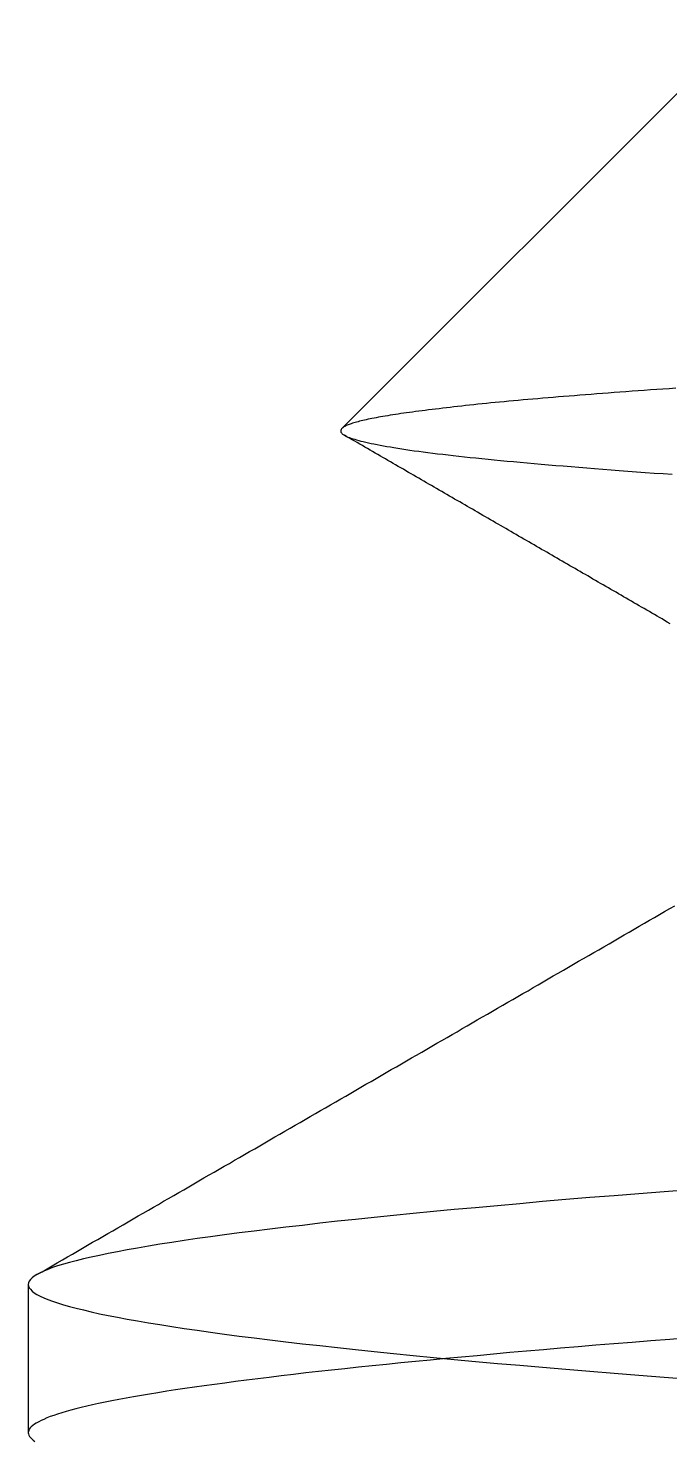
# Model space of a CAD drawing. Header units: millimetres. Extents: x 0 to 36.4, y -3.4 to 62.
# Drawn here: x 29.566 to 29.947, y 59.878 to 60.719 of the extents above; entities that cross this region are included whole.
import ezdxf

# ---------------------------------------------------------------- set-up
doc = ezdxf.new("R2010")
doc.units = ezdxf.units.MM

msp = doc.modelspace()

# ---------------------------------------------------------------- linework, layer by layer
at = {"color": 7, "linetype": 'Continuous'}
for p, q in [((29.9906, 60.7192), (29.7523, 60.4809)), ((29.8601, 60.4979), (29.8573, 60.4976)), ((29.863, 60.4981), (29.8601, 60.4979)), ((29.866, 60.4984), (29.863, 60.4981)), ((29.8689, 60.4986), (29.866, 60.4984)), ((29.8719, 60.4989), (29.8689, 60.4986)), ((29.875, 60.4991), (29.8719, 60.4989)), ((29.878, 60.4994), (29.875, 60.4991)), ((29.8812, 60.4997), (29.878, 60.4994)), ((29.8843, 60.4999), (29.8812, 60.4997)), ((29.8875, 60.5002), (29.8843, 60.4999)), ((29.8907, 60.5004), (29.8875, 60.5002)), ((29.894, 60.5007), (29.8907, 60.5004)), ((29.8973, 60.501), (29.894, 60.5007)), ((29.9006, 60.5012), (29.8973, 60.501)), ((29.904, 60.5015), (29.9006, 60.5012)), ((29.9074, 60.5018), (29.904, 60.5015)), ((29.9108, 60.502), (29.9074, 60.5018)), ((29.9143, 60.5023), (29.9108, 60.502)), ((29.9178, 60.5025), (29.9143, 60.5023)), ((29.9214, 60.5028), (29.9178, 60.5025)), ((29.925, 60.5031), (29.9214, 60.5028)), ((29.9286, 60.5033), (29.925, 60.5031)), ((29.9322, 60.5036), (29.9286, 60.5033)), ((29.9359, 60.5039), (29.9322, 60.5036)), ((29.9397, 60.5041), (29.9359, 60.5039)), ((29.9434, 60.5044), (29.9397, 60.5041)), ((29.9472, 60.5046), (29.9434, 60.5044)), ((29.9511, 60.5049), (29.9472, 60.5046)), ((29.7858, 60.4895), (29.7842, 60.4893)), ((29.7874, 60.4898), (29.7858, 60.4895)), ((29.7891, 60.49), (29.7874, 60.4898)), ((29.7908, 60.4902), (29.7891, 60.49)), ((29.7926, 60.4905), (29.7908, 60.4902)), ((29.7944, 60.4907), (29.7926, 60.4905)), ((29.7962, 60.491), (29.7944, 60.4907)), ((29.7981, 60.4912), (29.7962, 60.491)), ((29.8, 60.4915), (29.7981, 60.4912)), ((29.8019, 60.4917), (29.8, 60.4915)), ((29.8039, 60.492), (29.8019, 60.4917)), ((29.806, 60.4922), (29.8039, 60.492)), ((29.808, 60.4925), (29.806, 60.4922)), ((29.8101, 60.4927), (29.808, 60.4925)), ((29.8123, 60.493), (29.8101, 60.4927)), ((29.8145, 60.4933), (29.8123, 60.493)), ((29.8167, 60.4935), (29.8145, 60.4933)), ((29.8189, 60.4938), (29.8167, 60.4935)), ((29.8212, 60.494), (29.8189, 60.4938)), ((29.8236, 60.4943), (29.8212, 60.494)), ((29.8259, 60.4945), (29.8236, 60.4943)), ((29.8283, 60.4948), (29.8259, 60.4945)), ((29.8308, 60.495), (29.8283, 60.4948)), ((29.8333, 60.4953), (29.8308, 60.495)), ((29.8358, 60.4955), (29.8333, 60.4953)), ((29.8383, 60.4958), (29.8358, 60.4955)), ((29.8409, 60.4961), (29.8383, 60.4958)), ((29.8436, 60.4963), (29.8409, 60.4961)), ((29.8462, 60.4966), (29.8436, 60.4963)), ((29.8489, 60.4968), (29.8462, 60.4966)), ((29.8517, 60.4971), (29.8489, 60.4968)), ((29.8545, 60.4973), (29.8517, 60.4971)), ((29.8573, 60.4976), (29.8545, 60.4973)), ((29.7525, 60.4811), (29.7523, 60.4809)), ((29.7528, 60.4814), (29.7525, 60.4811)), ((29.7532, 60.4816), (29.7528, 60.4814)), ((29.7535, 60.4818), (29.7532, 60.4816)), ((29.754, 60.4821), (29.7535, 60.4818)), ((29.7544, 60.4823), (29.754, 60.4821)), ((29.7549, 60.4826), (29.7544, 60.4823)), ((29.7554, 60.4828), (29.7549, 60.4826)), ((29.756, 60.483), (29.7554, 60.4828)), ((29.7566, 60.4833), (29.756, 60.483)), ((29.7572, 60.4835), (29.7566, 60.4833)), ((29.7579, 60.4837), (29.7572, 60.4835)), ((29.7586, 60.484), (29.7579, 60.4837)), ((29.7594, 60.4842), (29.7586, 60.484)), ((29.7602, 60.4844), (29.7594, 60.4842)), ((29.761, 60.4847), (29.7602, 60.4844)), ((29.7619, 60.4849), (29.761, 60.4847)), ((29.7628, 60.4852), (29.7619, 60.4849)), ((29.7637, 60.4854), (29.7628, 60.4852)), ((29.7647, 60.4856), (29.7637, 60.4854)), ((29.7657, 60.4859), (29.7647, 60.4856)), ((29.7668, 60.4861), (29.7657, 60.4859)), ((29.7679, 60.4864), (29.7668, 60.4861)), ((29.7691, 60.4866), (29.7679, 60.4864)), ((29.7702, 60.4868), (29.7691, 60.4866)), ((29.7715, 60.4871), (29.7702, 60.4868)), ((29.7727, 60.4873), (29.7715, 60.4871)), ((29.774, 60.4876), (29.7727, 60.4873)), ((29.7753, 60.4878), (29.774, 60.4876)), ((29.7767, 60.488), (29.7753, 60.4878)), ((29.7781, 60.4883), (29.7767, 60.488)), ((29.7796, 60.4885), (29.7781, 60.4883)), ((29.7811, 60.4888), (29.7796, 60.4885)), ((29.7826, 60.489), (29.7811, 60.4888)), ((29.7842, 60.4893), (29.7826, 60.489)), ((29.7517, 60.48), (29.7516, 60.4797)), ((29.7516, 60.4797), (29.7516, 60.4795)), ((29.7516, 60.4795), (29.7516, 60.4793)), ((29.7516, 60.4793), (29.7516, 60.479)), ((29.7516, 60.479), (29.7517, 60.4788)), ((29.7518, 60.4802), (29.7517, 60.48)), ((29.7517, 60.4788), (29.7518, 60.4785)), ((29.7519, 60.4804), (29.7518, 60.4802)), ((29.7518, 60.4785), (29.752, 60.4783)), ((29.7521, 60.4807), (29.7519, 60.4804)), ((29.752, 60.4783), (29.7522, 60.4781)), ((29.7523, 60.4809), (29.7521, 60.4807)), ((29.7522, 60.4781), (29.7525, 60.4778)), ((29.7525, 60.4778), (29.7527, 60.4776)), ((29.7527, 60.4776), (29.7531, 60.4774)), ((29.7531, 60.4774), (29.7534, 60.4771)), ((29.7534, 60.4771), (29.7538, 60.4769)), ((29.7553, 60.476), (29.7538, 60.4769)), ((29.7538, 60.4769), (29.7544, 60.4765)), ((29.7544, 60.4765), (29.7551, 60.4762)), ((29.7551, 60.4762), (29.7559, 60.4758)), ((29.7569, 60.4751), (29.7553, 60.476)), ((29.7559, 60.4758), (29.7568, 60.4755)), ((29.7568, 60.4755), (29.7577, 60.4752)), ((29.7584, 60.4742), (29.7569, 60.4751)), ((29.7577, 60.4752), (29.7588, 60.4748)), ((29.7599, 60.4733), (29.7584, 60.4742)), ((29.7588, 60.4748), (29.7599, 60.4745)), ((29.7599, 60.4745), (29.761, 60.4741)), ((29.7614, 60.4725), (29.7599, 60.4733)), ((29.761, 60.4741), (29.7623, 60.4738)), ((29.7623, 60.4738), (29.7636, 60.4734)), ((29.7636, 60.4734), (29.765, 60.4731)), ((29.765, 60.4731), (29.7665, 60.4727)), ((29.7665, 60.4727), (29.7681, 60.4724)), ((29.763, 60.4716), (29.7614, 60.4725)), ((29.7645, 60.4707), (29.763, 60.4716)), ((29.766, 60.4698), (29.7645, 60.4707)), ((29.7675, 60.4689), (29.766, 60.4698)), ((29.7691, 60.4681), (29.7675, 60.4689)), ((29.7681, 60.4724), (29.7697, 60.472)), ((29.7706, 60.4672), (29.7691, 60.4681)), ((29.7697, 60.472), (29.7714, 60.4717)), ((29.7721, 60.4663), (29.7706, 60.4672)), ((29.7714, 60.4717), (29.7732, 60.4713)), ((29.7736, 60.4654), (29.7721, 60.4663)), ((29.7732, 60.4713), (29.7751, 60.4709)), ((29.7752, 60.4645), (29.7736, 60.4654)), ((29.7751, 60.4709), (29.777, 60.4706)), ((29.7767, 60.4636), (29.7752, 60.4645)), ((29.777, 60.4706), (29.7791, 60.4702)), ((29.7791, 60.4702), (29.7812, 60.4699)), ((29.7812, 60.4699), (29.7833, 60.4695)), ((29.7833, 60.4695), (29.7856, 60.4692)), ((29.7856, 60.4692), (29.7879, 60.4688)), ((29.7879, 60.4688), (29.7903, 60.4684)), ((29.7903, 60.4684), (29.7928, 60.4681)), ((29.7928, 60.4681), (29.7954, 60.4677)), ((29.7954, 60.4677), (29.798, 60.4674)), ((29.798, 60.4674), (29.8007, 60.467)), ((29.8007, 60.467), (29.8035, 60.4666)), ((29.8035, 60.4666), (29.8064, 60.4663)), ((29.8064, 60.4663), (29.8093, 60.4659)), ((29.8093, 60.4659), (29.8124, 60.4656)), ((29.8124, 60.4656), (29.8155, 60.4652)), ((29.8155, 60.4652), (29.8186, 60.4648)), ((29.8186, 60.4648), (29.8219, 60.4645)), ((29.8219, 60.4645), (29.8252, 60.4641)), ((29.7782, 60.4628), (29.7767, 60.4636)), ((29.7797, 60.4619), (29.7782, 60.4628)), ((29.7813, 60.461), (29.7797, 60.4619)), ((29.7828, 60.4601), (29.7813, 60.461)), ((29.7843, 60.4592), (29.7828, 60.4601)), ((29.7858, 60.4583), (29.7843, 60.4592)), ((29.7874, 60.4575), (29.7858, 60.4583)), ((29.7889, 60.4566), (29.7874, 60.4575)), ((29.7904, 60.4557), (29.7889, 60.4566)), ((29.8252, 60.4641), (29.8286, 60.4637)), ((29.8286, 60.4637), (29.8321, 60.4634)), ((29.8321, 60.4634), (29.8356, 60.463)), ((29.8356, 60.463), (29.8393, 60.4626)), ((29.8393, 60.4626), (29.843, 60.4623)), ((29.843, 60.4623), (29.8467, 60.4619)), ((29.8467, 60.4619), (29.8506, 60.4615)), ((29.8506, 60.4615), (29.8545, 60.4612)), ((29.8545, 60.4612), (29.8585, 60.4608)), ((29.8585, 60.4608), (29.8626, 60.4604)), ((29.8626, 60.4604), (29.8668, 60.46)), ((29.8668, 60.46), (29.871, 60.4597)), ((29.871, 60.4597), (29.8753, 60.4593)), ((29.8753, 60.4593), (29.8797, 60.4589)), ((29.8797, 60.4589), (29.8841, 60.4586)), ((29.8841, 60.4586), (29.8887, 60.4582)), ((29.8887, 60.4582), (29.8933, 60.4578)), ((29.8933, 60.4578), (29.898, 60.4574)), ((29.898, 60.4574), (29.9027, 60.4571)), ((29.9027, 60.4571), (29.9076, 60.4567)), ((29.9076, 60.4567), (29.9125, 60.4563)), ((29.9125, 60.4563), (29.9174, 60.4559)), ((29.9174, 60.4559), (29.9225, 60.4556)), ((29.7919, 60.4548), (29.7904, 60.4557)), ((29.7935, 60.4539), (29.7919, 60.4548)), ((29.795, 60.4531), (29.7935, 60.4539)), ((29.7965, 60.4522), (29.795, 60.4531)), ((29.798, 60.4513), (29.7965, 60.4522)), ((29.7996, 60.4504), (29.798, 60.4513)), ((29.8011, 60.4495), (29.7996, 60.4504)), ((29.8026, 60.4486), (29.8011, 60.4495)), ((29.8041, 60.4478), (29.8026, 60.4486)), ((29.8057, 60.4469), (29.8041, 60.4478)), ((29.9225, 60.4556), (29.9276, 60.4552)), ((29.9276, 60.4552), (29.9328, 60.4548)), ((29.9328, 60.4548), (29.9381, 60.4544)), ((29.9381, 60.4544), (29.9435, 60.4541)), ((29.9435, 60.4541), (29.9489, 60.4537)), ((29.8072, 60.446), (29.8057, 60.4469)), ((29.8087, 60.4451), (29.8072, 60.446)), ((29.8102, 60.4442), (29.8087, 60.4451)), ((29.8118, 60.4434), (29.8102, 60.4442)), ((29.8133, 60.4425), (29.8118, 60.4434)), ((29.8148, 60.4416), (29.8133, 60.4425)), ((29.8163, 60.4407), (29.8148, 60.4416)), ((29.8179, 60.4398), (29.8163, 60.4407)), ((29.8194, 60.4389), (29.8179, 60.4398)), ((29.8209, 60.4381), (29.8194, 60.4389)), ((29.8224, 60.4372), (29.8209, 60.4381)), ((29.824, 60.4363), (29.8224, 60.4372)), ((29.8255, 60.4354), (29.824, 60.4363)), ((29.827, 60.4345), (29.8255, 60.4354)), ((29.8285, 60.4336), (29.827, 60.4345)), ((29.8301, 60.4328), (29.8285, 60.4336)), ((29.8316, 60.4319), (29.8301, 60.4328)), ((29.8331, 60.431), (29.8316, 60.4319)), ((29.8346, 60.4301), (29.8331, 60.431)), ((29.8362, 60.4292), (29.8346, 60.4301)), ((29.8377, 60.4284), (29.8362, 60.4292)), ((29.8392, 60.4275), (29.8377, 60.4284)), ((29.8407, 60.4266), (29.8392, 60.4275)), ((29.8423, 60.4257), (29.8407, 60.4266)), ((29.8438, 60.4248), (29.8423, 60.4257)), ((29.8453, 60.4239), (29.8438, 60.4248)), ((29.8468, 60.4231), (29.8453, 60.4239)), ((29.8484, 60.4222), (29.8468, 60.4231)), ((29.8499, 60.4213), (29.8484, 60.4222)), ((29.8514, 60.4204), (29.8499, 60.4213)), ((29.8529, 60.4195), (29.8514, 60.4204)), ((29.8545, 60.4186), (29.8529, 60.4195)), ((29.856, 60.4178), (29.8545, 60.4186)), ((29.8575, 60.4169), (29.856, 60.4178)), ((29.859, 60.416), (29.8575, 60.4169)), ((29.8606, 60.4151), (29.859, 60.416)), ((29.8621, 60.4142), (29.8606, 60.4151)), ((29.8636, 60.4134), (29.8621, 60.4142)), ((29.8651, 60.4125), (29.8636, 60.4134)), ((29.8667, 60.4116), (29.8651, 60.4125)), ((29.8682, 60.4107), (29.8667, 60.4116)), ((29.8697, 60.4098), (29.8682, 60.4107)), ((29.8712, 60.4089), (29.8697, 60.4098)), ((29.8728, 60.4081), (29.8712, 60.4089)), ((29.8743, 60.4072), (29.8728, 60.4081)), ((29.8758, 60.4063), (29.8743, 60.4072)), ((29.8773, 60.4054), (29.8758, 60.4063)), ((29.8789, 60.4045), (29.8773, 60.4054)), ((29.8804, 60.4037), (29.8789, 60.4045)), ((29.8819, 60.4028), (29.8804, 60.4037)), ((29.8834, 60.4019), (29.8819, 60.4028)), ((29.885, 60.401), (29.8834, 60.4019)), ((29.8865, 60.4001), (29.885, 60.401)), ((29.888, 60.3992), (29.8865, 60.4001)), ((29.8895, 60.3984), (29.888, 60.3992)), ((29.8911, 60.3975), (29.8895, 60.3984)), ((29.8926, 60.3966), (29.8911, 60.3975)), ((29.8941, 60.3957), (29.8926, 60.3966)), ((29.8956, 60.3948), (29.8941, 60.3957)), ((29.8972, 60.3939), (29.8956, 60.3948)), ((29.8987, 60.3931), (29.8972, 60.3939)), ((29.9002, 60.3922), (29.8987, 60.3931)), ((29.9017, 60.3913), (29.9002, 60.3922)), ((29.9033, 60.3904), (29.9017, 60.3913)), ((29.9048, 60.3895), (29.9033, 60.3904)), ((29.9063, 60.3887), (29.9048, 60.3895)), ((29.9078, 60.3878), (29.9063, 60.3887)), ((29.9094, 60.3869), (29.9078, 60.3878)), ((29.9109, 60.386), (29.9094, 60.3869)), ((29.9124, 60.3851), (29.9109, 60.386)), ((29.9139, 60.3842), (29.9124, 60.3851)), ((29.9155, 60.3834), (29.9139, 60.3842)), ((29.917, 60.3825), (29.9155, 60.3834)), ((29.9185, 60.3816), (29.917, 60.3825)), ((29.92, 60.3807), (29.9185, 60.3816)), ((29.9216, 60.3798), (29.92, 60.3807)), ((29.9231, 60.3789), (29.9216, 60.3798)), ((29.9246, 60.3781), (29.9231, 60.3789)), ((29.9261, 60.3772), (29.9246, 60.3781)), ((29.9277, 60.3763), (29.9261, 60.3772)), ((29.9292, 60.3754), (29.9277, 60.3763)), ((29.9307, 60.3745), (29.9292, 60.3754)), ((29.9322, 60.3737), (29.9307, 60.3745)), ((29.9338, 60.3728), (29.9322, 60.3737)), ((29.9353, 60.3719), (29.9338, 60.3728)), ((29.9368, 60.371), (29.9353, 60.3719)), ((29.9383, 60.3701), (29.9368, 60.371)), ((29.9399, 60.3692), (29.9383, 60.3701)), ((29.9414, 60.3684), (29.9399, 60.3692)), ((29.9429, 60.3675), (29.9414, 60.3684)), ((29.9444, 60.3666), (29.9429, 60.3675)), ((29.946, 60.3657), (29.9444, 60.3666)), ((29.9476, 60.3647), (29.946, 60.3657)), ((29.9444, 60.1933), (29.9474, 60.1951)), ((29.9474, 60.1951), (29.9504, 60.1968)), ((29.9324, 60.1863), (29.9354, 60.1881)), ((29.9354, 60.1881), (29.9384, 60.1898)), ((29.9384, 60.1898), (29.9414, 60.1916)), ((29.9414, 60.1916), (29.9444, 60.1933)), ((29.9173, 60.1776), (29.9203, 60.1794)), ((29.9203, 60.1794), (29.9233, 60.1811)), ((29.9233, 60.1811), (29.9263, 60.1829)), ((29.9263, 60.1829), (29.9293, 60.1846)), ((29.9293, 60.1846), (29.9324, 60.1863)), ((29.9022, 60.1689), (29.9052, 60.1706)), ((29.9052, 60.1706), (29.9083, 60.1724)), ((29.9083, 60.1724), (29.9113, 60.1741)), ((29.9113, 60.1741), (29.9143, 60.1759)), ((29.9143, 60.1759), (29.9173, 60.1776)), ((29.8872, 60.1602), (29.8902, 60.1619)), ((29.8902, 60.1619), (29.8932, 60.1637)), ((29.8932, 60.1637), (29.8962, 60.1654)), ((29.8962, 60.1654), (29.8992, 60.1672)), ((29.8992, 60.1672), (29.9022, 60.1689)), ((29.8721, 60.1515), (29.8751, 60.1532)), ((29.8751, 60.1532), (29.8781, 60.155)), ((29.8781, 60.155), (29.8811, 60.1567)), ((29.8811, 60.1567), (29.8842, 60.1584)), ((29.8842, 60.1584), (29.8872, 60.1602)), ((29.86, 60.1445), (29.8631, 60.1462)), ((29.8631, 60.1462), (29.8661, 60.148)), ((29.8661, 60.148), (29.8691, 60.1497)), ((29.8691, 60.1497), (29.8721, 60.1515)), ((29.845, 60.1358), (29.848, 60.1375)), ((29.848, 60.1375), (29.851, 60.1393)), ((29.851, 60.1393), (29.854, 60.141)), ((29.854, 60.141), (29.857, 60.1428)), ((29.857, 60.1428), (29.86, 60.1445)), ((29.8299, 60.1271), (29.8329, 60.1288)), ((29.8329, 60.1288), (29.8359, 60.1306)), ((29.8359, 60.1306), (29.839, 60.1323)), ((29.839, 60.1323), (29.842, 60.134)), ((29.842, 60.134), (29.845, 60.1358)), ((29.8149, 60.1184), (29.8179, 60.1201)), ((29.8179, 60.1201), (29.8209, 60.1218)), ((29.8209, 60.1218), (29.8239, 60.1236)), ((29.8239, 60.1236), (29.8269, 60.1253)), ((29.8269, 60.1253), (29.8299, 60.1271)), ((29.7998, 60.1096), (29.8028, 60.1114)), ((29.8028, 60.1114), (29.8058, 60.1131)), ((29.8058, 60.1131), (29.8088, 60.1149)), ((29.8088, 60.1149), (29.8118, 60.1166)), ((29.8118, 60.1166), (29.8149, 60.1184)), ((29.7847, 60.1009), (29.7877, 60.1027)), ((29.7877, 60.1027), (29.7908, 60.1044)), ((29.7908, 60.1044), (29.7938, 60.1062)), ((29.7938, 60.1062), (29.7968, 60.1079)), ((29.7968, 60.1079), (29.7998, 60.1096)), ((29.7727, 60.094), (29.7757, 60.0957)), ((29.7757, 60.0957), (29.7787, 60.0974)), ((29.7787, 60.0974), (29.7817, 60.0992)), ((29.7817, 60.0992), (29.7847, 60.1009)), ((29.7576, 60.0852), (29.7606, 60.087)), ((29.7606, 60.087), (29.7636, 60.0887)), ((29.7636, 60.0887), (29.7666, 60.0905)), ((29.7666, 60.0905), (29.7697, 60.0922)), ((29.7697, 60.0922), (29.7727, 60.094)), ((29.7425, 60.0765), (29.7456, 60.0783)), ((29.7456, 60.0783), (29.7486, 60.08)), ((29.7486, 60.08), (29.7516, 60.0818)), ((29.7516, 60.0818), (29.7546, 60.0835)), ((29.7546, 60.0835), (29.7576, 60.0852)), ((29.7275, 60.0678), (29.7305, 60.0696)), ((29.7305, 60.0696), (29.7335, 60.0713)), ((29.7335, 60.0713), (29.7365, 60.073)), ((29.7365, 60.073), (29.7395, 60.0748)), ((29.7395, 60.0748), (29.7425, 60.0765)), ((29.7124, 60.0591), (29.7154, 60.0608)), ((29.7154, 60.0608), (29.7184, 60.0626)), ((29.7184, 60.0626), (29.7215, 60.0643)), ((29.7215, 60.0643), (29.7245, 60.0661)), ((29.7245, 60.0661), (29.7275, 60.0678)), ((29.6973, 60.0504), (29.7004, 60.0521)), ((29.7004, 60.0521), (29.7034, 60.0539)), ((29.7034, 60.0539), (29.7064, 60.0556)), ((29.7064, 60.0556), (29.7094, 60.0574)), ((29.7094, 60.0574), (29.7124, 60.0591)), ((29.6853, 60.0434), (29.6883, 60.0452)), ((29.6883, 60.0452), (29.6913, 60.0469)), ((29.6913, 60.0469), (29.6943, 60.0486)), ((29.6943, 60.0486), (29.6973, 60.0504)), ((29.6702, 60.0347), (29.6732, 60.0365)), ((29.6732, 60.0365), (29.6763, 60.0382)), ((29.6763, 60.0382), (29.6793, 60.0399)), ((29.6793, 60.0399), (29.6823, 60.0417)), ((29.6823, 60.0417), (29.6853, 60.0434)), ((29.6552, 60.026), (29.6582, 60.0277)), ((29.6582, 60.0277), (29.6612, 60.0295)), ((29.6612, 60.0295), (29.6642, 60.0312)), ((29.6642, 60.0312), (29.6672, 60.033)), ((29.6672, 60.033), (29.6702, 60.0347)), ((29.9594, 60.0277), (29.9441, 60.0265)), ((29.6401, 60.0173), (29.6431, 60.019)), ((29.6431, 60.019), (29.6461, 60.0208)), ((29.6461, 60.0208), (29.6491, 60.0225)), ((29.6491, 60.0225), (29.6522, 60.0243)), ((29.6522, 60.0243), (29.6552, 60.026)), ((29.8582, 60.0194), (29.8449, 60.0182)), ((29.8717, 60.0206), (29.8582, 60.0194)), ((29.8856, 60.0218), (29.8717, 60.0206)), ((29.8998, 60.023), (29.8856, 60.0218)), ((29.9143, 60.0241), (29.8998, 60.023)), ((29.929, 60.0253), (29.9143, 60.0241)), ((29.9441, 60.0265), (29.929, 60.0253)), ((29.625, 60.0086), (29.628, 60.0103)), ((29.628, 60.0103), (29.6311, 60.0121)), ((29.6311, 60.0121), (29.6341, 60.0138)), ((29.6341, 60.0138), (29.6371, 60.0155)), ((29.6371, 60.0155), (29.6401, 60.0173)), ((29.7716, 60.0112), (29.7604, 60.01)), ((29.783, 60.0123), (29.7716, 60.0112)), ((29.7948, 60.0135), (29.783, 60.0123)), ((29.8068, 60.0147), (29.7948, 60.0135)), ((29.8192, 60.0159), (29.8068, 60.0147)), ((29.8319, 60.017), (29.8192, 60.0159)), ((29.8449, 60.0182), (29.8319, 60.017)), ((29.613, 60.0016), (29.616, 60.0033)), ((29.616, 60.0033), (29.619, 60.0051)), ((29.619, 60.0051), (29.622, 60.0068)), ((29.622, 60.0068), (29.625, 60.0086)), ((29.6911, 60.002), (29.6825, 60.0008)), ((29.7001, 60.0031), (29.6911, 60.002)), ((29.7093, 60.0042), (29.7001, 60.0031)), ((29.7189, 60.0054), (29.7093, 60.0042)), ((29.7288, 60.0065), (29.7189, 60.0054)), ((29.7391, 60.0077), (29.7288, 60.0065)), ((29.7496, 60.0089), (29.7391, 60.0077)), ((29.7604, 60.01), (29.7496, 60.0089)), ((29.5979, 59.9929), (29.6009, 59.9946)), ((29.6009, 59.9946), (29.6039, 59.9964)), ((29.6039, 59.9964), (29.607, 59.9981)), ((29.607, 59.9981), (29.61, 59.9999)), ((29.61, 59.9999), (29.613, 60.0016)), ((29.6371, 59.9941), (29.6307, 59.993)), ((29.6439, 59.9952), (29.6371, 59.9941)), ((29.651, 59.9963), (29.6439, 59.9952)), ((29.6584, 59.9974), (29.651, 59.9963)), ((29.6661, 59.9986), (29.6584, 59.9974)), ((29.6741, 59.9997), (29.6661, 59.9986)), ((29.6825, 60.0008), (29.6741, 59.9997)), ((29.5829, 59.9842), (29.5859, 59.9859)), ((29.5859, 59.9859), (29.5889, 59.9877)), ((29.5889, 59.9877), (29.5919, 59.9894)), ((29.5942, 59.9854), (29.5902, 59.9844)), ((29.5919, 59.9894), (29.5949, 59.9911)), ((29.5985, 59.9865), (29.5942, 59.9854)), ((29.5949, 59.9911), (29.5979, 59.9929)), ((29.6031, 59.9876), (29.5985, 59.9865)), ((29.608, 59.9886), (29.6031, 59.9876)), ((29.6132, 59.9897), (29.608, 59.9886)), ((29.6187, 59.9908), (29.6132, 59.9897)), ((29.6245, 59.9919), (29.6187, 59.9908)), ((29.6307, 59.993), (29.6245, 59.9919)), ((29.5708, 59.9772), (29.5692, 59.9762)), ((29.5708, 59.9772), (29.5738, 59.9789)), ((29.5726, 59.9782), (29.5708, 59.9772)), ((29.5748, 59.9792), (29.5726, 59.9782)), ((29.5738, 59.9789), (29.5768, 59.9807)), ((29.5773, 59.9802), (29.5748, 59.9792)), ((29.5768, 59.9807), (29.5798, 59.9824)), ((29.5801, 59.9813), (29.5773, 59.9802)), ((29.5798, 59.9824), (29.5829, 59.9842)), ((29.5831, 59.9823), (29.5801, 59.9813)), ((29.5865, 59.9833), (29.5831, 59.9823)), ((29.5902, 59.9844), (29.5865, 59.9833)), ((29.5657, 59.9722), (29.5656, 59.9713)), ((29.5656, 59.9713), (29.5656, 59.883)), ((29.5656, 59.9713), (29.5657, 59.9703)), ((29.5662, 59.9732), (29.5657, 59.9722)), ((29.5657, 59.9703), (29.5662, 59.9693)), ((29.5669, 59.9742), (29.5662, 59.9732)), ((29.5662, 59.9693), (29.5669, 59.9684)), ((29.5679, 59.9752), (29.5669, 59.9742)), ((29.5669, 59.9684), (29.5679, 59.9674)), ((29.5692, 59.9762), (29.5679, 59.9752)), ((29.5679, 59.9674), (29.5692, 59.9664)), ((29.5692, 59.9664), (29.5708, 59.9654)), ((29.5708, 59.9654), (29.5726, 59.9644)), ((29.5726, 59.9644), (29.5748, 59.9634)), ((29.5748, 59.9634), (29.5773, 59.9623)), ((29.5773, 59.9623), (29.5801, 59.9613)), ((29.5801, 59.9613), (29.5831, 59.9603)), ((29.5831, 59.9603), (29.5865, 59.9592)), ((29.5865, 59.9592), (29.5902, 59.9582)), ((29.5902, 59.9582), (29.5942, 59.9571)), ((29.5942, 59.9571), (29.5985, 59.9561)), ((29.5985, 59.9561), (29.6031, 59.955)), ((29.6031, 59.955), (29.608, 59.9539)), ((29.608, 59.9539), (29.6132, 59.9528)), ((29.6132, 59.9528), (29.6187, 59.9518)), ((29.6187, 59.9518), (29.6245, 59.9507)), ((29.6245, 59.9507), (29.6307, 59.9496)), ((29.6307, 59.9496), (29.6371, 59.9485)), ((29.6371, 59.9485), (29.6439, 59.9474)), ((29.6439, 59.9474), (29.651, 59.9462)), ((29.651, 59.9462), (29.6584, 59.9451)), ((29.6584, 59.9451), (29.6661, 59.944)), ((29.6661, 59.944), (29.6741, 59.9429)), ((29.6741, 59.9429), (29.6825, 59.9417)), ((29.6825, 59.9417), (29.6911, 59.9406)), ((29.6911, 59.9406), (29.7001, 59.9395)), ((29.7001, 59.9395), (29.7093, 59.9383)), ((29.7093, 59.9383), (29.7189, 59.9372)), ((29.7189, 59.9372), (29.7288, 59.936)), ((29.7288, 59.936), (29.7391, 59.9349)), ((29.7391, 59.9349), (29.7496, 59.9337)), ((29.9035, 59.9351), (29.8929, 59.9342)), ((29.9142, 59.9359), (29.9035, 59.9351)), ((29.9251, 59.9368), (29.9142, 59.9359)), ((29.9362, 59.9377), (29.9251, 59.9368)), ((29.9474, 59.9386), (29.9362, 59.9377)), ((29.9588, 59.9395), (29.9474, 59.9386)), ((29.7496, 59.9337), (29.7604, 59.9325)), ((29.7604, 59.9325), (29.7716, 59.9314)), ((29.7716, 59.9314), (29.783, 59.9302)), ((29.783, 59.9302), (29.7948, 59.929)), ((29.7948, 59.929), (29.8068, 59.9279)), ((29.8051, 59.9263), (29.7962, 59.9255)), ((29.8142, 59.9272), (29.8051, 59.9263)), ((29.8068, 59.9279), (29.8192, 59.9267)), ((29.8235, 59.9281), (29.8142, 59.9272)), ((29.8192, 59.9267), (29.8319, 59.9255)), ((29.8329, 59.9289), (29.8235, 59.9281)), ((29.8425, 59.9298), (29.8329, 59.9289)), ((29.8523, 59.9307), (29.8425, 59.9298)), ((29.8622, 59.9316), (29.8523, 59.9307)), ((29.8723, 59.9324), (29.8622, 59.9316)), ((29.8825, 59.9333), (29.8723, 59.9324)), ((29.8929, 59.9342), (29.8825, 59.9333)), ((29.7234, 59.9177), (29.7162, 59.9169)), ((29.7308, 59.9186), (29.7234, 59.9177)), ((29.7384, 59.9194), (29.7308, 59.9186)), ((29.7462, 59.9203), (29.7384, 59.9194)), ((29.7541, 59.9211), (29.7462, 59.9203)), ((29.7622, 59.922), (29.7541, 59.9211)), ((29.7704, 59.9229), (29.7622, 59.922)), ((29.7788, 59.9237), (29.7704, 59.9229)), ((29.7874, 59.9246), (29.7788, 59.9237)), ((29.7962, 59.9255), (29.7874, 59.9246)), ((29.8319, 59.9255), (29.8449, 59.9243)), ((29.8449, 59.9243), (29.8582, 59.9232)), ((29.8582, 59.9232), (29.8717, 59.922)), ((29.8717, 59.922), (29.8856, 59.9208)), ((29.8856, 59.9208), (29.8998, 59.9196)), ((29.8998, 59.9196), (29.9143, 59.9184)), ((29.9143, 59.9184), (29.929, 59.9172)), ((29.6588, 59.9093), (29.6533, 59.9085)), ((29.6645, 59.9101), (29.6588, 59.9093)), ((29.6704, 59.911), (29.6645, 59.9101)), ((29.6764, 59.9118), (29.6704, 59.911)), ((29.6826, 59.9126), (29.6764, 59.9118)), ((29.689, 59.9135), (29.6826, 59.9126)), ((29.6955, 59.9143), (29.689, 59.9135)), ((29.7022, 59.9152), (29.6955, 59.9143)), ((29.7091, 59.916), (29.7022, 59.9152)), ((29.7162, 59.9169), (29.7091, 59.916)), ((29.929, 59.9172), (29.9441, 59.9161)), ((29.9441, 59.9161), (29.9594, 59.9149)), ((29.6114, 59.9012), (29.6075, 59.9004)), ((29.6153, 59.902), (29.6114, 59.9012)), ((29.6195, 59.9028), (29.6153, 59.902)), ((29.6238, 59.9036), (29.6195, 59.9028)), ((29.6283, 59.9044), (29.6238, 59.9036)), ((29.633, 59.9052), (29.6283, 59.9044)), ((29.6378, 59.906), (29.633, 59.9052)), ((29.6428, 59.9068), (29.6378, 59.906)), ((29.648, 59.9077), (29.6428, 59.9068)), ((29.6533, 59.9085), (29.648, 59.9077)), ((29.5787, 59.8926), (29.5767, 59.8918)), ((29.5808, 59.8933), (29.5787, 59.8926)), ((29.5831, 59.8941), (29.5808, 59.8933)), ((29.5856, 59.8949), (29.5831, 59.8941)), ((29.5882, 59.8956), (29.5856, 59.8949)), ((29.591, 59.8964), (29.5882, 59.8956)), ((29.594, 59.8972), (29.591, 59.8964)), ((29.5971, 59.898), (29.594, 59.8972)), ((29.6004, 59.8988), (29.5971, 59.898)), ((29.6039, 59.8996), (29.6004, 59.8988)), ((29.6075, 59.9004), (29.6039, 59.8996)), ((29.5659, 59.8844), (29.5657, 59.8837)), ((29.5662, 59.8851), (29.5659, 59.8844)), ((29.5668, 59.8859), (29.5662, 59.8851)), ((29.5674, 59.8866), (29.5668, 59.8859)), ((29.5683, 59.8873), (29.5674, 59.8866)), ((29.5693, 59.8881), (29.5683, 59.8873)), ((29.5704, 59.8888), (29.5693, 59.8881)), ((29.5718, 59.8895), (29.5704, 59.8888)), ((29.5733, 59.8903), (29.5718, 59.8895)), ((29.5749, 59.891), (29.5733, 59.8903)), ((29.5767, 59.8918), (29.5749, 59.891)), ((29.5657, 59.8837), (29.5656, 59.883)), ((29.5656, 59.883), (29.5657, 59.8823)), ((29.5657, 59.8823), (29.566, 59.8816)), ((29.566, 59.8816), (29.5664, 59.8808)), ((29.5664, 59.8808), (29.5669, 59.8801)), ((29.5669, 59.8801), (29.5677, 59.8794)), ((29.5677, 59.8794), (29.5685, 59.8786)), ((29.5685, 59.8786), (29.5696, 59.8779))]:
    msp.add_line(p, q, dxfattribs=at)

doc.saveas('drawing.dxf')
